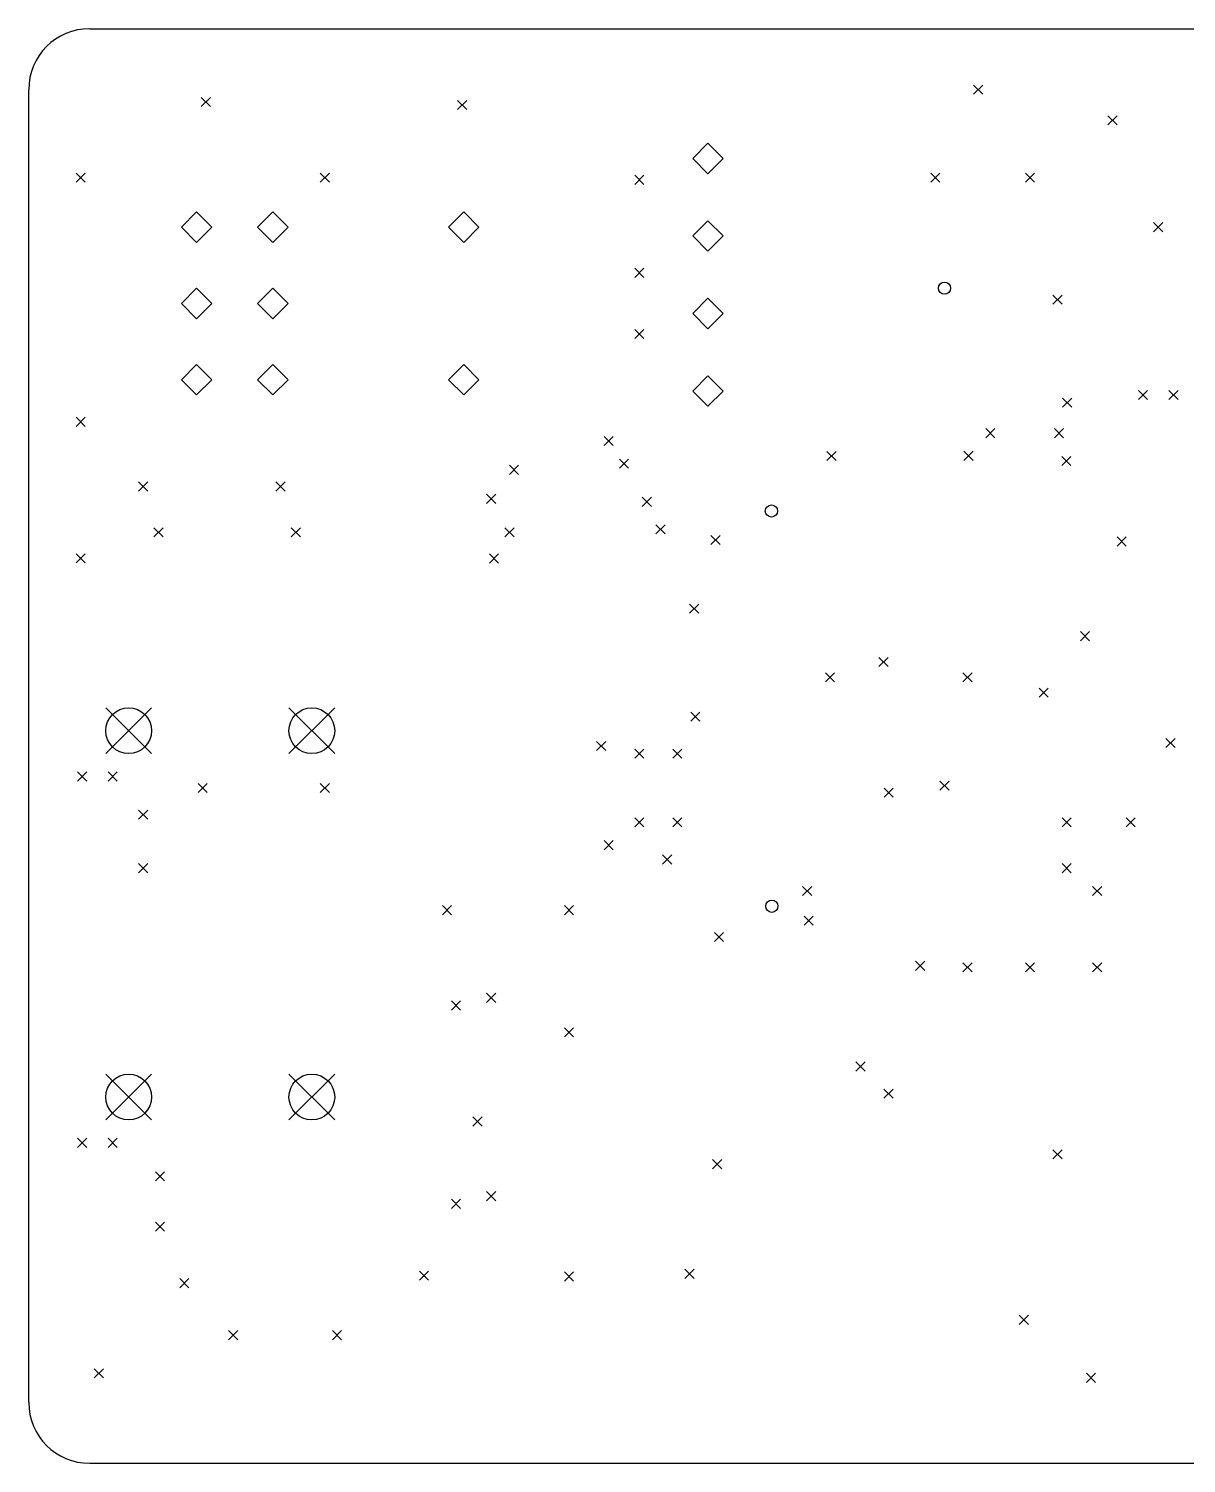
# Model space of a CAD drawing. Extents: x 108 to 189, y -150 to -79.
# Drawn here: x 110 to 147.92, y -126 to -79 of the extents above; entities that cross this region are included whole.
import ezdxf

# ---------------------------------------------------------------- set-up
doc = ezdxf.new("R2010")
doc.units = 0
doc.layers.add('BLACK', color=7, linetype='CONTINUOUS')

msp = doc.modelspace()

# ---------------------------------------------------------------- linework, layer by layer
at = {"layer": 'BLACK', "linetype": 'CONTINUOUS'}
for p, q in [((112, -79), (187, -79)), ((110, -124), (110, -81)), ((115.65, -81.25), (115.95, -81.55)), ((115.95, -81.25), (115.65, -81.55)), ((140.95, -80.85), (141.25, -81.15)), ((141.25, -80.85), (140.95, -81.15)), ((124.05, -81.35), (124.35, -81.65)), ((124.35, -81.35), (124.05, -81.65)), ((145.35, -81.85), (145.65, -82.15)), ((145.65, -81.85), (145.35, -82.15)), ((132.25, -82.75), (131.75, -83.25)), ((132.75, -83.25), (132.25, -82.75)), ((131.75, -83.25), (132.25, -83.75)), ((132.25, -83.75), (132.75, -83.25)), ((111.55, -83.728569), (111.85, -84.028569)), ((111.85, -83.728569), (111.55, -84.028569)), ((119.55, -83.728569), (119.85, -84.028569)), ((119.85, -83.728569), (119.55, -84.028569)), ((129.85, -83.8), (130.15, -84.1)), ((130.15, -83.8), (129.85, -84.1)), ((139.55, -83.728569), (139.85, -84.028569)), ((139.85, -83.728569), (139.55, -84.028569)), ((142.65, -83.728569), (142.95, -84.028569)), ((142.95, -83.728569), (142.65, -84.028569)), ((115.5, -85), (115, -85.5)), ((116, -85.5), (115.5, -85)), ((118, -85), (117.5, -85.5)), ((118.5, -85.5), (118, -85)), ((124.25, -85), (123.75, -85.5)), ((124.75, -85.5), (124.25, -85)), ((115, -85.5), (115.5, -86)), ((115.5, -86), (116, -85.5)), ((117.5, -85.5), (118, -86)), ((118, -86), (118.5, -85.5)), ((123.75, -85.5), (124.25, -86)), ((124.25, -86), (124.75, -85.5)), ((132.25, -85.29), (131.75, -85.79)), ((132.75, -85.79), (132.25, -85.29)), ((146.85, -85.35), (147.15, -85.65)), ((147.15, -85.35), (146.85, -85.65)), ((131.75, -85.79), (132.25, -86.29)), ((132.25, -86.29), (132.75, -85.79)), ((129.85, -86.85), (130.15, -87.15)), ((130.15, -86.85), (129.85, -87.15)), ((115.5, -87.5), (115, -88)), ((116, -88), (115.5, -87.5)), ((118, -87.5), (117.5, -88)), ((118.5, -88), (118, -87.5)), ((132.25, -87.83), (131.75, -88.33)), ((132.75, -88.33), (132.25, -87.83)), ((143.55, -87.728569), (143.85, -88.028569)), ((143.85, -87.728569), (143.55, -88.028569)), ((115, -88), (115.5, -88.5)), ((115.5, -88.5), (116, -88)), ((117.5, -88), (118, -88.5)), ((118, -88.5), (118.5, -88)), ((131.75, -88.33), (132.25, -88.83)), ((132.25, -88.83), (132.75, -88.33)), ((129.85, -88.85), (130.15, -89.15)), ((130.15, -88.85), (129.85, -89.15)), ((115.5, -90), (115, -90.5)), ((116, -90.5), (115.5, -90)), ((118, -90), (117.5, -90.5)), ((118.5, -90.5), (118, -90)), ((124.25, -90), (123.75, -90.5)), ((124.75, -90.5), (124.25, -90)), ((115, -90.5), (115.5, -91)), ((115.5, -91), (116, -90.5)), ((117.5, -90.5), (118, -91)), ((118, -91), (118.5, -90.5)), ((123.75, -90.5), (124.25, -91)), ((124.25, -91), (124.75, -90.5)), ((132.25, -90.37), (131.75, -90.87)), ((132.75, -90.87), (132.25, -90.37)), ((131.75, -90.87), (132.25, -91.37)), ((132.25, -91.37), (132.75, -90.87)), ((143.868439, -91.103341), (144.168439, -91.403341)), ((144.168439, -91.103341), (143.868439, -91.403341)), ((146.35, -90.85), (146.65, -91.15)), ((146.65, -90.85), (146.35, -91.15)), ((147.35, -90.85), (147.65, -91.15)), ((147.65, -90.85), (147.35, -91.15)), ((111.55, -91.728569), (111.85, -92.028569)), ((111.85, -91.728569), (111.55, -92.028569)), ((141.35, -92.1), (141.65, -92.4)), ((141.65, -92.1), (141.35, -92.4)), ((143.6, -92.1), (143.9, -92.4)), ((143.9, -92.1), (143.6, -92.4)), ((128.847273, -92.355012), (129.147273, -92.655012)), ((129.147273, -92.355012), (128.847273, -92.655012)), ((136.15, -92.85), (136.45, -93.15)), ((136.45, -92.85), (136.15, -93.15)), ((140.637484, -92.845879), (140.937484, -93.145879)), ((140.937484, -92.845879), (140.637484, -93.145879)), ((143.839397, -93.012873), (144.139397, -93.312873)), ((144.139397, -93.012873), (143.839397, -93.312873)), ((125.75, -93.3), (126.05, -93.6)), ((126.05, -93.3), (125.75, -93.6)), ((129.35, -93.1), (129.65, -93.4)), ((129.65, -93.1), (129.35, -93.4)), ((113.6, -93.85), (113.9, -94.15)), ((113.9, -93.85), (113.6, -94.15)), ((118.1, -93.85), (118.4, -94.15)), ((118.4, -93.85), (118.1, -94.15)), ((125, -94.25), (125.3, -94.55)), ((125.3, -94.25), (125, -94.55)), ((130.1, -94.35), (130.4, -94.65)), ((130.4, -94.35), (130.1, -94.65)), ((114.1, -95.35), (114.4, -95.65)), ((114.4, -95.35), (114.1, -95.65)), ((118.6, -95.35), (118.9, -95.65)), ((118.9, -95.35), (118.6, -95.65)), ((125.6, -95.35), (125.9, -95.65)), ((125.9, -95.35), (125.6, -95.65)), ((130.546248, -95.251982), (130.846248, -95.551982)), ((130.846248, -95.251982), (130.546248, -95.551982)), ((132.35, -95.6), (132.65, -95.9)), ((132.65, -95.6), (132.35, -95.9)), ((145.65, -95.65), (145.95, -95.95)), ((145.95, -95.65), (145.65, -95.95)), ((111.55, -96.2), (111.85, -96.5)), ((111.85, -96.2), (111.55, -96.5)), ((125.093459, -96.206488), (125.393459, -96.506488)), ((125.393459, -96.206488), (125.093459, -96.506488)), ((131.65, -97.85), (131.95, -98.15)), ((131.95, -97.85), (131.65, -98.15)), ((144.45, -98.75), (144.75, -99.05)), ((144.75, -98.75), (144.45, -99.05)), ((137.85, -99.6), (138.15, -99.9)), ((138.15, -99.6), (137.85, -99.9)), ((136.1, -100.1), (136.4, -100.4)), ((136.4, -100.1), (136.1, -100.4)), ((140.6, -100.1), (140.9, -100.4)), ((140.9, -100.1), (140.6, -100.4)), ((143.1, -100.6), (143.4, -100.9)), ((143.4, -100.6), (143.1, -100.9)), ((112.525, -101.25), (114.025, -102.75)), ((114.025, -101.25), (112.525, -102.75)), ((118.525, -101.25), (120.025, -102.75)), ((120.025, -101.25), (118.525, -102.75)), ((131.685686, -101.387023), (131.985686, -101.687023)), ((131.985686, -101.387023), (131.685686, -101.687023)), ((128.6, -102.35), (128.9, -102.65)), ((128.9, -102.35), (128.6, -102.65)), ((147.25, -102.25), (147.55, -102.55)), ((147.55, -102.25), (147.25, -102.55)), ((129.85, -102.6), (130.15, -102.9)), ((130.15, -102.6), (129.85, -102.9)), ((131.1, -102.6), (131.4, -102.9)), ((131.4, -102.6), (131.1, -102.9)), ((111.6, -103.35), (111.9, -103.65)), ((111.9, -103.35), (111.6, -103.65)), ((112.6, -103.35), (112.9, -103.65)), ((112.9, -103.35), (112.6, -103.65)), ((115.55, -103.728569), (115.85, -104.028569)), ((115.85, -103.728569), (115.55, -104.028569)), ((119.55, -103.728569), (119.85, -104.028569)), ((119.85, -103.728569), (119.55, -104.028569)), ((139.85, -103.65), (140.15, -103.95)), ((140.15, -103.65), (139.85, -103.95)), ((138.021937, -103.879718), (138.321937, -104.179718)), ((138.321937, -103.879718), (138.021937, -104.179718)), ((113.6, -104.6), (113.9, -104.9)), ((113.9, -104.6), (113.6, -104.9)), ((129.85, -104.85), (130.15, -105.15)), ((130.15, -104.85), (129.85, -105.15)), ((131.1, -104.85), (131.4, -105.15)), ((131.4, -104.85), (131.1, -105.15)), ((143.85, -104.85), (144.15, -105.15)), ((144.15, -104.85), (143.85, -105.15)), ((145.95, -104.85), (146.25, -105.15)), ((146.25, -104.85), (145.95, -105.15)), ((128.85, -105.6), (129.15, -105.9)), ((129.15, -105.6), (128.85, -105.9)), ((130.762873, -106.06943), (131.062873, -106.36943)), ((131.062873, -106.06943), (130.762873, -106.36943)), ((113.6, -106.35), (113.9, -106.65)), ((113.9, -106.35), (113.6, -106.65)), ((143.85, -106.35), (144.15, -106.65)), ((144.15, -106.35), (143.85, -106.65)), ((135.35, -107.1), (135.65, -107.4)), ((135.65, -107.1), (135.35, -107.4)), ((144.85, -107.1), (145.15, -107.4)), ((145.15, -107.1), (144.85, -107.4)), ((123.55, -107.728569), (123.85, -108.028569)), ((123.85, -107.728569), (123.55, -108.028569)), ((127.55, -107.728569), (127.85, -108.028569)), ((127.85, -107.728569), (127.55, -108.028569)), ((135.4, -108.075), (135.7, -108.375)), ((135.7, -108.075), (135.4, -108.375)), ((132.462914, -108.605132), (132.762914, -108.905132)), ((132.762914, -108.605132), (132.462914, -108.905132)), ((139.05, -109.55), (139.35, -109.85)), ((139.35, -109.55), (139.05, -109.85)), ((140.6, -109.6), (140.9, -109.9)), ((140.9, -109.6), (140.6, -109.9)), ((142.65, -109.6), (142.95, -109.9)), ((142.95, -109.6), (142.65, -109.9)), ((144.85, -109.6), (145.15, -109.9)), ((145.15, -109.6), (144.85, -109.9)), ((123.85, -110.85), (124.15, -111.15)), ((124.15, -110.85), (123.85, -111.15)), ((125, -110.6), (125.3, -110.9)), ((125.3, -110.6), (125, -110.9)), ((127.55, -111.728569), (127.85, -112.028569)), ((127.85, -111.728569), (127.55, -112.028569)), ((112.525, -113.25), (114.025, -114.75)), ((114.025, -113.25), (112.525, -114.75)), ((118.525, -113.25), (120.025, -114.75)), ((120.025, -113.25), (118.525, -114.75)), ((137.1, -112.85), (137.4, -113.15)), ((137.4, -112.85), (137.1, -113.15)), ((138.012748, -113.740728), (138.312748, -114.040728)), ((138.312748, -113.740728), (138.012748, -114.040728)), ((124.55, -114.65), (124.85, -114.95)), ((124.85, -114.65), (124.55, -114.95)), ((111.6, -115.35), (111.9, -115.65)), ((111.9, -115.35), (111.6, -115.65)), ((112.6, -115.35), (112.9, -115.65)), ((112.9, -115.35), (112.6, -115.65)), ((132.4, -116.05), (132.7, -116.35)), ((132.7, -116.05), (132.4, -116.35)), ((143.55, -115.728569), (143.85, -116.028569)), ((143.85, -115.728569), (143.55, -116.028569)), ((114.15, -116.45), (114.45, -116.75)), ((114.45, -116.45), (114.15, -116.75)), ((123.85, -117.35), (124.15, -117.65)), ((124.15, -117.35), (123.85, -117.65)), ((125, -117.1), (125.3, -117.4)), ((125.3, -117.1), (125, -117.4)), ((114.15, -118.1), (114.45, -118.4)), ((114.45, -118.1), (114.15, -118.4)), ((122.8, -119.7), (123.1, -120)), ((123.1, -119.7), (122.8, -120)), ((127.55, -119.728569), (127.85, -120.028569)), ((127.85, -119.728569), (127.55, -120.028569)), ((131.495413, -119.640422), (131.795413, -119.940422)), ((131.795413, -119.640422), (131.495413, -119.940422)), ((114.95, -119.95), (115.25, -120.25)), ((115.25, -119.95), (114.95, -120.25)), ((142.45, -121.15), (142.75, -121.45)), ((142.75, -121.15), (142.45, -121.45)), ((116.55, -121.65), (116.85, -121.95)), ((116.85, -121.65), (116.55, -121.95)), ((119.95, -121.65), (120.25, -121.95)), ((120.25, -121.65), (119.95, -121.95)), ((112.15, -122.9), (112.45, -123.2)), ((112.45, -122.9), (112.15, -123.2)), ((144.65, -123.05), (144.95, -123.35)), ((144.95, -123.05), (144.65, -123.35)), ((112, -126), (187, -126))]:
    msp.add_line(p, q, dxfattribs=at)
at = {"layer": 'BLACK'}
for centre, radius in [((140, -87.5), 0.2), ((134.33, -94.801114), 0.2), ((113.275, -102), 0.75), ((119.275, -102), 0.75), ((134.345, -107.75), 0.2), ((113.275, -114), 0.75), ((119.275, -114), 0.75)]:
    msp.add_circle(centre, radius, dxfattribs=at)
for centre, start, end in [((112, -81), 90, 180), ((112, -124), -180, -90)]:
    msp.add_arc(centre, 2, start, end, dxfattribs=at)

doc.saveas('drawing.dxf')
